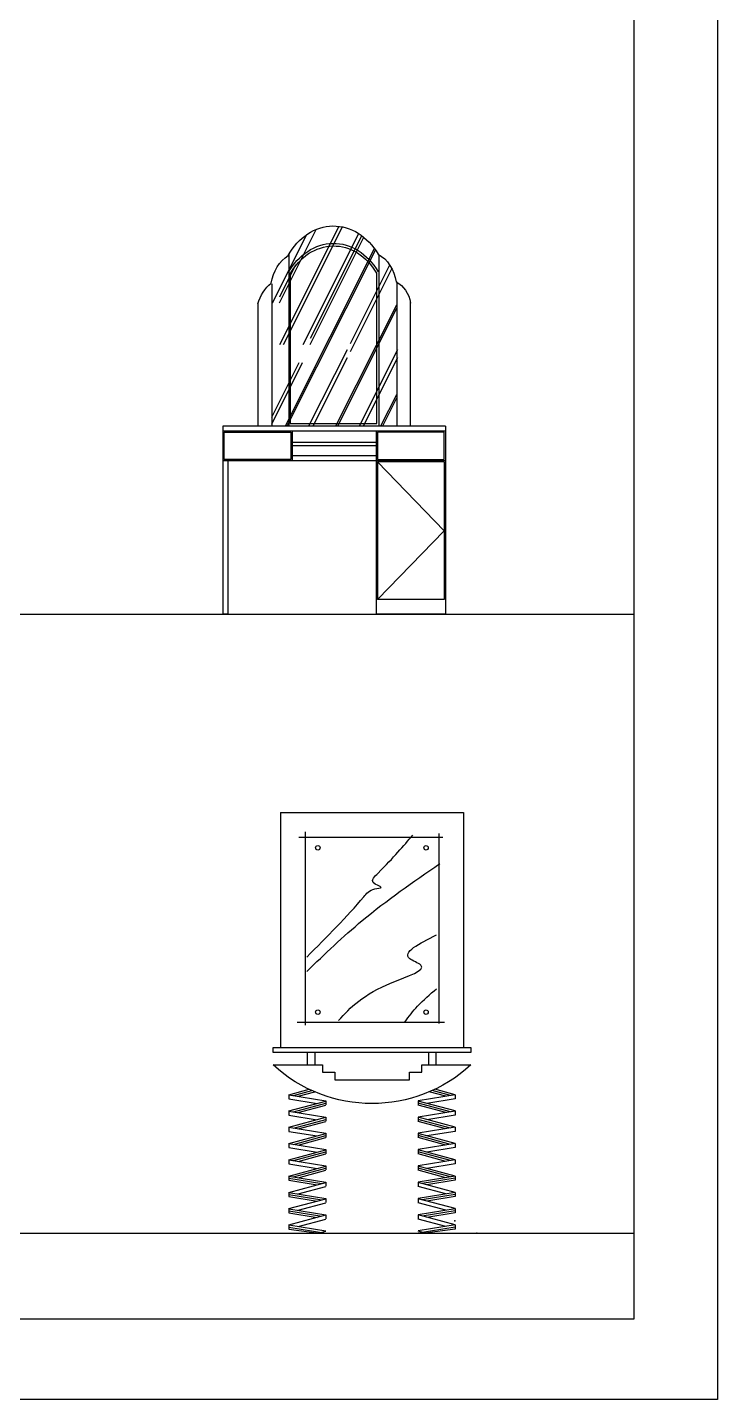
# Model space of a CAD drawing. Header units: inches. Extents: x 6.9 to 49.4, y 11.8 to 36.5.
# Drawn here: x 46.58 to 49.37, y 11.75 to 17.29 of the extents above; entities that cross this region are included whole.
import ezdxf

# ---------------------------------------------------------------- set-up
doc = ezdxf.new("R2010")
doc.units = ezdxf.units.IN
doc.header["$MEASUREMENT"] = 0
for name, color, linetype in [('02', 2, 'Continuous'), ('1', 1, 'Continuous'), ('kadrbm', 4, 'Continuous')]:
    doc.layers.add(name, color=color, linetype=linetype)

# ---------------------------------------------------------------- blocks, each defined once
blk = doc.blocks.new('kadrbm')
at = {"layer": 'kadrbm', "color": 4}
blk.add_lwpolyline([(0, 0), (0, 24.7972), (21, 24.7972), (21, 0), (0, 0)], close=True, dxfattribs=at)
blk.add_lwpolyline([(20.6631, 0.3257), (20.6631, 24.4603), (0.3369, 24.4603), (0.3369, 0.3257), (20.6631, 0.3257)], dxfattribs=at)

msp = doc.modelspace()

# ---------------------------------------------------------------- linework, layer by layer
at = {"layer": '02'}
for p, q in [((47.5937, 16.182), (47.7422, 16.4778)), ((47.596, 16.014), (47.8354, 16.4907)), ((47.6104, 16.014), (47.8487, 16.4885)), ((47.6903, 16.014), (47.915, 16.4613)), ((47.5664, 16.182), (47.7046, 16.4572)), ((47.7176, 16.014), (47.935, 16.4468)), ((47.719, 16.0384), (47.9271, 16.4529)), ((47.6199, 15.6873), (47.9782, 16.4009)), ((47.627, 15.6873), (47.9824, 16.395)), ((47.6314, 16.3777), (47.6314, 15.6839)), ((47.9955, 16.3751), (47.9955, 15.6865)), ((47.5951, 16.2065), (47.6603, 16.3365)), ((47.6377, 16.2998), (47.6377, 15.6943)), ((47.8808, 16.0177), (48.0398, 16.3345)), ((47.8808, 15.985), (48.0487, 16.3194)), ((47.9871, 15.6943), (47.9871, 16.3024)), ((47.5628, 16.2582), (47.5628, 15.6839)), ((48.0683, 16.266), (48.0683, 15.6839)), ((48.1244, 15.6839), (48.1244, 16.1829)), ((47.5066, 16.1803), (47.5066, 15.6839)), ((47.8237, 15.6873), (48.0683, 16.1742)), ((47.8308, 15.6873), (48.0683, 16.1601)), ((47.7148, 15.6873), (47.8688, 15.9938)), ((47.7313, 15.6873), (47.8688, 15.9611)), ((47.9187, 15.6873), (48.0726, 15.9938)), ((47.9351, 15.6873), (48.0726, 15.9611)), ((47.5628, 15.7203), (47.6732, 15.9403)), ((47.5628, 15.6923), (47.6873, 15.9403)), ((48.0058, 15.6873), (48.0683, 15.8117)), ((48.0129, 15.6873), (48.0683, 15.7976)), ((47.3655, 15.6839), (47.3655, 14.9239)), ((48.2655, 15.6839), (47.3655, 15.6839)), ((47.6377, 15.6943), (47.9871, 15.6943)), ((48.2655, 15.6839), (48.2655, 14.9239)), ((48.2655, 15.6639), (47.3655, 15.6639)), ((47.6455, 15.6639), (47.6455, 15.5439)), ((47.9855, 15.6639), (47.9855, 14.9239)), ((47.9855, 15.6179), (47.6455, 15.6179)), ((47.9855, 15.6039), (47.6455, 15.6039)), ((48.2655, 15.5439), (47.3655, 15.5439)), ((47.3855, 15.5439), (47.3855, 14.9239)), ((47.9855, 15.5639), (47.6455, 15.5639)), ((47.9905, 15.5389), (48.2605, 15.2614)), ((48.2605, 15.5389), (47.9905, 15.5389)), ((47.9905, 15.5389), (47.9905, 14.9839)), ((48.2605, 15.5389), (48.2605, 14.9839)), ((48.2605, 15.2614), (47.9905, 14.9839)), ((48.2605, 14.9839), (47.9905, 14.9839)), ((47.3855, 14.9239), (47.3655, 14.9239)), ((48.2655, 14.9239), (47.9855, 14.9239)), ((47.598, 14.1239), (48.338, 14.1239)), ((47.598, 14.1239), (47.598, 13.1739)), ((48.338, 14.1239), (48.338, 13.1739)), ((47.6725, 14.0239), (48.2547, 14.0239)), ((47.698, 14.0448), (47.698, 13.2642)), ((48.238, 14.0384), (48.238, 13.2706)), ((47.568, 13.1739), (48.368, 13.1739)), ((47.568, 13.1539), (47.568, 13.1739)), ((48.368, 13.1539), (47.568, 13.1539)), ((48.368, 13.1739), (48.368, 13.1539)), ((47.6315, 12.9834), (47.7137, 13.0055)), ((47.6502, 12.9802), (47.7249, 13.0002)), ((47.6693, 12.9771), (47.7366, 12.9951)), ((48.2666, 12.9771), (48.1994, 12.9951)), ((48.2857, 12.9802), (48.211, 13.0002)), ((48.3044, 12.9834), (48.2222, 13.0055)), ((47.6315, 12.9668), (47.7459, 12.9483)), ((47.6315, 12.9177), (47.7815, 12.9579)), ((47.6315, 12.9175), (47.7815, 12.8933)), ((47.6502, 12.9145), (47.7815, 12.9497)), ((47.6693, 12.9114), (47.7815, 12.9415)), ((48.3044, 12.9177), (48.1544, 12.9579)), ((48.2857, 12.9145), (48.1544, 12.9497)), ((48.2666, 12.9114), (48.1544, 12.9415)), ((48.3044, 12.9175), (48.1544, 12.8933)), ((48.3044, 12.9668), (48.19, 12.9483)), ((47.6315, 12.9011), (47.7459, 12.8826)), ((47.6315, 12.852), (47.7815, 12.8922)), ((47.6502, 12.8487), (47.7815, 12.8839)), ((47.6693, 12.8457), (47.7815, 12.8757)), ((48.3044, 12.852), (48.1544, 12.8922)), ((48.2857, 12.8487), (48.1544, 12.8839)), ((48.2666, 12.8457), (48.1544, 12.8757)), ((48.3044, 12.9011), (48.19, 12.8826)), ((47.6315, 12.852), (47.7815, 12.8276)), ((47.6315, 12.8353), (47.7459, 12.8169)), ((47.6315, 12.7862), (47.7815, 12.8264)), ((47.6502, 12.783), (47.7815, 12.8182)), ((47.6693, 12.7799), (47.7815, 12.81)), ((48.3044, 12.852), (48.1544, 12.8276)), ((48.3044, 12.7862), (48.1544, 12.8264)), ((48.2857, 12.783), (48.1544, 12.8182)), ((48.2666, 12.7799), (48.1544, 12.81)), ((48.3044, 12.8353), (48.19, 12.8169)), ((47.6315, 12.7696), (47.7459, 12.7511)), ((47.6315, 12.7205), (47.7815, 12.7607)), ((47.6502, 12.7173), (47.7815, 12.7525)), ((48.3044, 12.7205), (48.1544, 12.7607)), ((48.2857, 12.7173), (48.1544, 12.7525)), ((48.3044, 12.7696), (48.19, 12.7511)), ((47.6315, 12.7203), (47.7815, 12.6961)), ((47.6315, 12.7038), (47.7459, 12.6854)), ((47.6315, 12.6547), (47.7815, 12.6949)), ((47.6693, 12.7142), (47.7815, 12.7442)), ((48.2666, 12.7142), (48.1544, 12.7442)), ((48.3044, 12.7203), (48.1544, 12.6961)), ((48.3044, 12.6547), (48.1544, 12.6949)), ((48.3044, 12.7038), (48.19, 12.6854)), ((47.6315, 12.6545), (47.7815, 12.6303)), ((47.6315, 12.6463), (47.7651, 12.6248)), ((47.6315, 12.6381), (47.7459, 12.6196)), ((47.6502, 12.6515), (47.7815, 12.6867)), ((47.6693, 12.6484), (47.7815, 12.6785)), ((48.2857, 12.6515), (48.1544, 12.6867)), ((48.2666, 12.6484), (48.1544, 12.6785)), ((48.3044, 12.6545), (48.1544, 12.6303)), ((48.3044, 12.6463), (48.1709, 12.6248)), ((48.3044, 12.6381), (48.19, 12.6196)), ((47.6315, 12.589), (47.7815, 12.6292)), ((47.6315, 12.5888), (47.7815, 12.5646)), ((47.6315, 12.5806), (47.7651, 12.559)), ((47.6693, 12.5827), (47.7815, 12.6128)), ((48.3044, 12.589), (48.1544, 12.6292)), ((48.2666, 12.5827), (48.1544, 12.6128)), ((48.3044, 12.5888), (48.1544, 12.5646)), ((48.3044, 12.5806), (48.1709, 12.559)), ((47.6315, 12.5724), (47.7459, 12.5539)), ((47.6315, 12.5233), (47.7815, 12.5635)), ((47.6693, 12.517), (47.7815, 12.547)), ((48.3044, 12.5233), (48.1544, 12.5635)), ((48.2666, 12.517), (48.1544, 12.547)), ((48.3044, 12.5724), (48.19, 12.5539)), ((47.6315, 12.5231), (47.7815, 12.4989)), ((47.6315, 12.5148), (47.7651, 12.4933)), ((47.6315, 12.5066), (47.7459, 12.4882)), ((47.6315, 12.4575), (47.7815, 12.4977)), ((47.6693, 12.4512), (47.7815, 12.4813)), ((48.3044, 12.5231), (48.1544, 12.4989)), ((48.3044, 12.4575), (48.1544, 12.4977)), ((48.2666, 12.4512), (48.1544, 12.4813)), ((48.3044, 12.5148), (48.1709, 12.4933)), ((48.3044, 12.5066), (48.19, 12.4882)), ((47.4874, 12.4239), (48.3924, 12.4239)), ((47.6315, 12.4573), (47.7815, 12.4331)), ((47.6315, 12.4491), (47.7815, 12.4249)), ((47.6315, 12.441), (47.7545, 12.4239)), ((47.7515, 12.4239), (47.7815, 12.432)), ((48.3044, 12.4573), (48.1544, 12.4331)), ((48.3044, 12.4491), (48.1544, 12.4249)), ((48.1844, 12.4239), (48.1544, 12.432)), ((48.3044, 12.441), (48.1815, 12.4239))]:
    msp.add_line(p, q, dxfattribs=at)
for points in [[(47.6405, 15.5489), (47.3705, 15.5489), (47.3705, 15.6589), (47.6405, 15.6589)], [(47.9905, 15.5489), (48.2605, 15.5489), (48.2605, 15.6589), (47.9905, 15.6589)]]:
    msp.add_lwpolyline(points, close=True, dxfattribs=at)
for points in [[(47.6661, 13.277), (48.2611, 13.277)], [(47.708, 13.1039), (47.708, 13.1539)], [(47.738, 13.1039), (47.738, 13.1539)], [(48.198, 13.1039), (48.198, 13.1539)], [(48.228, 13.1039), (48.228, 13.1539)], [(47.6315, 12.9834), (47.6315, 12.9668)], [(47.6315, 12.9832), (47.7815, 12.959), (47.7815, 12.9424)], [(48.3044, 12.9832), (48.1544, 12.959), (48.1544, 12.9424)], [(48.3044, 12.9834), (48.3044, 12.9668)], [(47.6315, 12.9177), (47.6315, 12.9011)], [(48.3044, 12.9177), (48.3044, 12.9011)], [(47.7815, 12.8933), (47.7815, 12.8767)], [(48.1544, 12.8933), (48.1544, 12.8767)], [(47.6315, 12.852), (47.6315, 12.8353)], [(47.7815, 12.8276), (47.7815, 12.8109)], [(48.1544, 12.8276), (48.1544, 12.8109)], [(48.3044, 12.852), (48.3044, 12.8353)], [(47.6315, 12.7862), (47.6315, 12.7696)], [(47.6315, 12.786), (47.7815, 12.7618), (47.7815, 12.7452)], [(48.3044, 12.786), (48.1544, 12.7618), (48.1544, 12.7452)], [(48.3044, 12.7862), (48.3044, 12.7696)], [(47.6315, 12.7205), (47.6315, 12.7038)], [(47.7815, 12.6961), (47.7815, 12.6794)], [(48.1544, 12.6961), (48.1544, 12.6794)], [(48.3044, 12.7205), (48.3044, 12.7038)], [(47.6315, 12.6547), (47.6315, 12.6381)], [(48.3044, 12.6547), (48.3044, 12.6381)], [(47.6315, 12.589), (47.6315, 12.5724)], [(47.7815, 12.6303), (47.7815, 12.6137)], [(48.1544, 12.6303), (48.1544, 12.6137)], [(48.3044, 12.589), (48.3044, 12.5724)], [(47.7815, 12.5646), (47.7815, 12.548)], [(48.1544, 12.5646), (48.1544, 12.548)], [(47.6315, 12.5233), (47.6315, 12.5066)], [(47.7815, 12.4989), (47.7815, 12.4822)], [(48.1544, 12.4989), (48.1544, 12.4822)], [(48.3044, 12.5233), (48.3044, 12.5066)], [(47.6315, 12.4575), (47.6315, 12.441)], [(48.3044, 12.4575), (48.3044, 12.441)]]:
    msp.add_lwpolyline(points, dxfattribs=at)
msp.add_lwpolyline([(47.568, 13.1039), (47.768, 13.1039), (47.768, 13.0739), (47.818, 13.0739), (47.818, 13.0439), (48.1195, 13.0439), (48.1195, 13.0739), (48.1695, 13.0739), (48.1695, 13.1039), (48.368, 13.1039, -0.389954), (47.568, 13.1039, -2.564405)], format="xyb", dxfattribs=at)
for centre in [(47.7492, 13.9808), (48.1867, 13.9808), (47.7492, 13.3171), (48.1867, 13.3171)]:
    msp.add_circle(centre, 0.00905, dxfattribs=at)
at = {"layer": '02', "extrusion": (0, 0, -1)}
for centre, major_axis, start_param, end_param in [((47.8128, 16.2123), (0, 0.2798), 5.322151, 7.221378), ((47.8128, 16.1421), (0, 0.2798), 5.322151, 7.221378), ((47.8128, 16.1421), (0, 0.2694), 5.322151, 7.221378), ((47.6882, 16.2273), (0, 0.1628), 4.919888, 5.814683), ((47.9445, 16.2351), (0, 0.1552), 0.404508, 1.370041), ((47.6334, 16.1178), (0, 0.1694), 5.07325, 5.716822), ((48.0315, 16.1554), (0, 0.1187), 0.373393, 1.360306)]:
    msp.add_ellipse(centre, major_axis=major_axis, ratio=0.8, start_param=start_param, end_param=end_param, dxfattribs=at)
at = {"layer": '02'}
for points in [[(47.7045, 13.5393), (47.9348, 13.7825), (47.9796, 13.8145), (48.0052, 13.8209), (47.9732, 13.84), (47.9924, 13.8784), (48.1332, 14.032)], [(47.7045, 13.4817), (47.9284, 13.6865), (48.2419, 13.9168)], [(47.8324, 13.2834), (48.05, 13.4369), (48.1652, 13.5073), (48.1204, 13.5329), (48.2291, 13.6289)], [(48.1012, 13.277), (48.1524, 13.341), (48.2291, 13.4113)]]:
    msp.add_spline(points, degree=3, dxfattribs=at)
at = {"layer": '1'}
for p, q in [((28.702, 14.9239), (49.0282, 14.9239)), ((28.702, 12.4239), (49.0282, 12.4239))]:
    msp.add_line(p, q, dxfattribs=at)
for p in [(48.303, 12.4747), (48.3924, 12.4239)]:
    msp.add_point(p, dxfattribs=at)

# ---------------------------------------------------------------- block references
at = {"layer": 'kadrbm'}
msp.add_blockref('kadrbm', (28.3651, 11.7523), dxfattribs=at)

doc.saveas('drawing.dxf')
